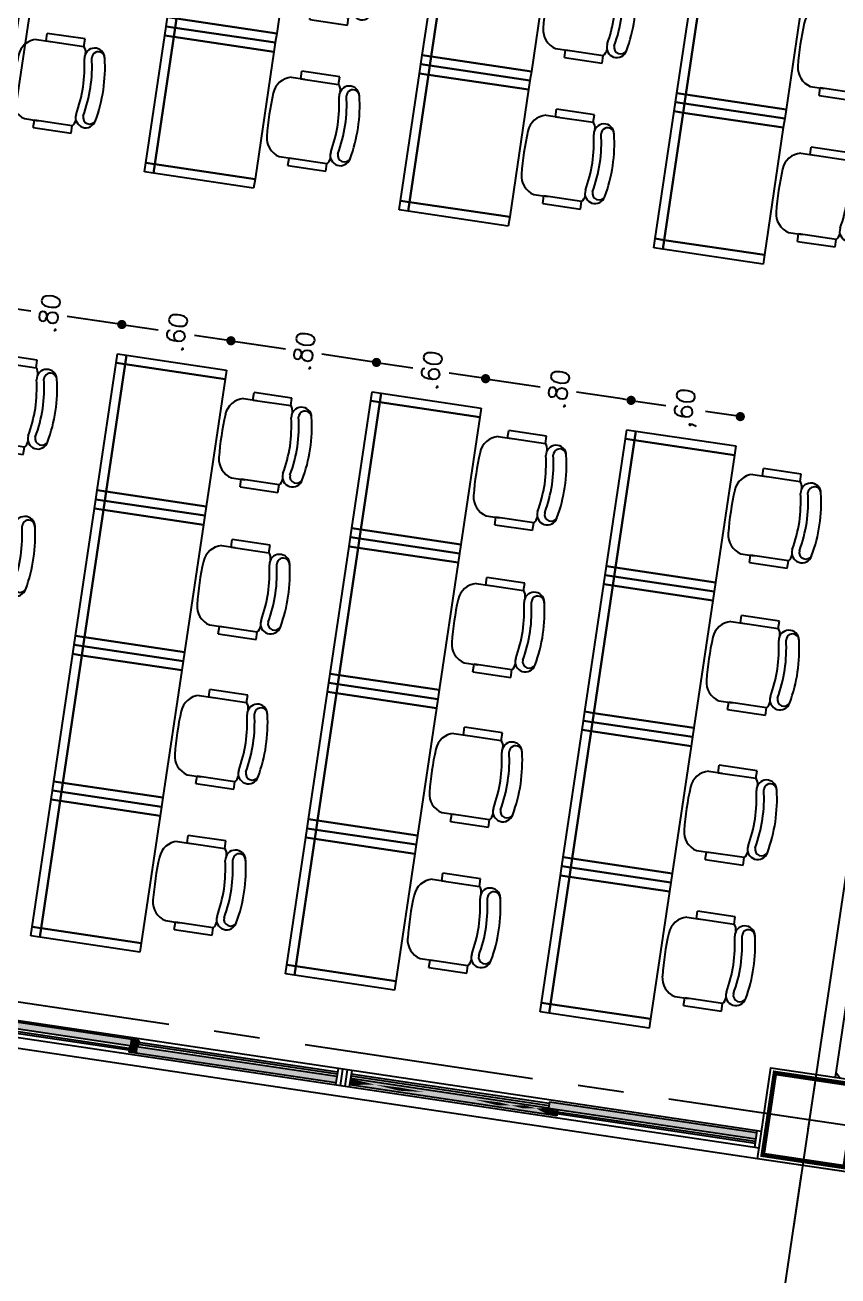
# Model space of a CAD drawing. Header units: millimetres. Extents: x 338 to 506, y 179 to 335.
# Drawn here: x 429.66 to 434.08, y 263.58 to 270.38 of the extents above; entities that cross this region are included whole.
import ezdxf

# ---------------------------------------------------------------- set-up
doc = ezdxf.new("R2010")
doc.units = ezdxf.units.MM
doc.linetypes.add('CENTER', pattern=[2, 1.25, -0.25, 0.25, -0.25])
doc.linetypes.add('DASHED2', pattern=[0.375, 0.25, -0.125])
for name, color, linetype in [('COLUMNAS', 252, 'Continuous'), ('CUBIERTA', 254, 'Continuous'), ('EJES-COLUMNAS', 3, 'CENTER'), ('EJES_DE_COLUMNA', 255, 'DASHED2'), ('MUROS', 32, 'Continuous'), ('PUPITRES', 8, 'Continuous'), ('REJAS', 151, 'Continuous'), ('VENTANAS', 144, 'Continuous')]:
    doc.layers.add(name, color=color, linetype=linetype)
doc.styles.add('NOTAS', font='simplex.shx')
doc.styles.get("Standard").update_dxf_attribs({"font": 'ARIALUNI.ttf'})
doc.dimstyles.new('ROMANS', dxfattribs={"dimtxt": 0.1, "dimasz": 0.05, "dimexe": 0.04, "dimexo": 0.5, "dimgap": 0.05, "dimtad": 1, "dimtih": 1, "dimtoh": 1, "dimdec": 4, "dimzin": 5, "dimdsep": 46, "dimtxsty": 'Standard', "dimsah": 1, "dimcen": 0.05, "dimse1": 1, "dimse2": 1, "dimclrd": 7, "dimclre": 7, "dimclrt": 7, "dimadec": 0, "dimazin": 0, "dimtfac": 1, "dimtdec": 4, "dimtix": 1, "dimtmove": 2, "dimatfit": 3, "dimfxl": 1, "dimtolj": 1, "dimarcsym": 0})

# ---------------------------------------------------------------- blocks, each defined once
blk = doc.blocks.new('*X911')
at = {"color": 0}
blk.add_line((88.0839, 64.3552), (88.0563, 64.3276), dxfattribs=at)
blk = doc.blocks.new('*U122')
at = {"layer": 'REJAS', "color": 18, "linetype": 'Continuous', "extrusion": (0, 0, -1)}
for points in [[(-2929.0102, 1946.7035), (-2928.9927, 1946.1591), (-2928.9927, 1947.2478)], [(-2929.0042, 1947.2308), (-2928.9927, 1947.2478), (-2929.012, 1947.2365)], [(-2928.9927, 1947.2478), (-2929.0102, 1947.2478), (-2929.012, 1947.2365)], [(-2929.0157, 1947.2138), (-2929.0036, 1947.1798), (-2928.9927, 1947.2478)], [(-2929.0146, 1947.1117), (-2929.0014, 1946.9756), (-2928.9927, 1947.2478)], [(-2929.0157, 1947.2138), (-2929.0042, 1947.2308), (-2929.012, 1947.2365)], [(-2929.0066, 1947.1883), (-2929.0097, 1947.1968), (-2929.0115, 1947.1855)], [(-2929.0097, 1947.1968), (-2929.0157, 1947.2138), (-2929.0211, 1947.1798)], [(-2929.0097, 1947.1968), (-2929.0154, 1947.1883), (-2929.0115, 1947.1855)], [(-2929.0102, 1946.7035), (-2929.0277, 1947.2478), (-2929.0277, 1946.1591)], [(-2929.0102, 1947.2478), (-2929.0277, 1947.2478), (-2929.012, 1947.2365)], [(-2929.0277, 1947.2478), (-2929.0217, 1947.2308), (-2929.012, 1947.2365)], [(-2929.012, 1947.2365), (-2929.0217, 1947.2308), (-2929.0157, 1947.2138)], [(-2929.0146, 1947.1117), (-2929.0277, 1947.2478), (-2929.0189, 1946.9756)], [(-2929.0157, 1947.2138), (-2929.0277, 1947.2478), (-2929.0211, 1947.1798)], [(-2929.0036, 1947.1798), (-2929.0066, 1947.1883), (-2929.0115, 1947.1855)], [(-2929.0115, 1947.1855), (-2929.0124, 1947.1798), (-2929.0036, 1947.1798)], [(-2929.0091, 1947.1458), (-2929.0036, 1947.1798), (-2929.0151, 1947.1628)], [(-2929.0124, 1947.1798), (-2929.0133, 1947.1741), (-2929.0036, 1947.1798)], [(-2929.0036, 1947.1798), (-2929.0133, 1947.1741), (-2929.0094, 1947.1713)], [(-2929.0091, 1947.1458), (-2929.0151, 1947.1628), (-2929.0179, 1947.1458)], [(-2929.0179, 1947.1458), (-2929.0146, 1947.1117), (-2929.0091, 1947.1458)], [(-2929.0133, 1947.1741), (-2929.0151, 1947.1628), (-2929.0094, 1947.1713)], [(-2929.0154, 1947.1883), (-2929.0211, 1947.1798), (-2929.0115, 1947.1855)], [(-2929.0211, 1947.1798), (-2929.0124, 1947.1798), (-2929.0115, 1947.1855)], [(-2929.0211, 1947.1798), (-2929.0133, 1947.1741), (-2929.0124, 1947.1798)], [(-2929.0181, 1947.1713), (-2929.0133, 1947.1741), (-2929.0211, 1947.1798)], [(-2929.0151, 1947.1628), (-2929.0133, 1947.1741), (-2929.0181, 1947.1713)], [(-2929.0151, 1947.1628), (-2929.0211, 1947.1798), (-2929.0179, 1947.1458)], [(-2929.0146, 1947.1117), (-2929.0168, 1947.0437), (-2929.008, 1947.0437)], [(-2929.008, 1947.0437), (-2929.0135, 1947.0097), (-2929.0014, 1946.9756)], [(-2929.0075, 1946.9927), (-2929.0093, 1946.9813), (-2929.0045, 1946.9842)], [(-2929.0105, 1947.0012), (-2929.0133, 1946.9927), (-2929.0075, 1946.9927)], [(-2929.0075, 1946.9927), (-2929.0133, 1946.9927), (-2929.0132, 1946.9842)], [(-2929.0093, 1946.9813), (-2929.0075, 1946.9927), (-2929.0132, 1946.9842)], [(-2929.008, 1947.0437), (-2929.0168, 1947.0437), (-2929.0135, 1947.0097)], [(-2929.0135, 1947.0097), (-2929.0133, 1946.9927), (-2929.0105, 1947.0012)], [(-2929.0132, 1946.9842), (-2929.0133, 1946.9927), (-2929.0189, 1946.9756)], [(-2929.0133, 1946.9927), (-2929.0135, 1947.0097), (-2929.0162, 1946.9927)], [(-2929.0189, 1946.9756), (-2929.0133, 1946.9927), (-2929.0162, 1946.9927)], [(-2929.0135, 1947.0097), (-2929.0168, 1947.0437), (-2929.0189, 1946.9756)], [(-2929.0045, 1946.9842), (-2929.0093, 1946.9813), (-2929.0014, 1946.9756)], [(-2929.0014, 1946.9756), (-2929.0093, 1946.9813), (-2929.0102, 1946.9756)], [(-2929.008, 1946.9076), (-2929.0014, 1946.9756), (-2929.0135, 1946.9416)], [(-2929.0102, 1946.9756), (-2929.0093, 1946.97), (-2929.0014, 1946.9756)], [(-2929.0014, 1946.9756), (-2929.0093, 1946.97), (-2929.0045, 1946.9671)], [(-2929.0146, 1946.8396), (-2929.0102, 1946.7035), (-2929.0014, 1946.9756)], [(-2929.0093, 1946.97), (-2929.0075, 1946.9586), (-2929.0045, 1946.9671)], [(-2929.0075, 1946.9586), (-2929.0093, 1946.97), (-2929.0132, 1946.9671)], [(-2929.0133, 1946.9586), (-2929.0075, 1946.9586), (-2929.0132, 1946.9671)], [(-2929.0075, 1946.9586), (-2929.0133, 1946.9586), (-2929.0105, 1946.9501)], [(-2929.008, 1946.9076), (-2929.0135, 1946.9416), (-2929.0168, 1946.9076)], [(-2929.0141, 1946.9785), (-2929.0093, 1946.9813), (-2929.0132, 1946.9842)], [(-2929.0141, 1946.9785), (-2929.0102, 1946.9756), (-2929.0093, 1946.9813)], [(-2929.0141, 1946.9728), (-2929.0093, 1946.97), (-2929.0102, 1946.9756)], [(-2929.0141, 1946.9728), (-2929.0132, 1946.9671), (-2929.0093, 1946.97)], [(-2929.0189, 1946.9756), (-2929.0102, 1946.9756), (-2929.0141, 1946.9785)], [(-2929.0141, 1946.9728), (-2929.0102, 1946.9756), (-2929.0189, 1946.9756)], [(-2929.0105, 1946.9501), (-2929.0133, 1946.9586), (-2929.0135, 1946.9416)], [(-2929.0141, 1946.9785), (-2929.0132, 1946.9842), (-2929.0189, 1946.9756)], [(-2929.0189, 1946.9756), (-2929.0132, 1946.9671), (-2929.0141, 1946.9728)], [(-2929.0189, 1946.9756), (-2929.0133, 1946.9586), (-2929.0132, 1946.9671)], [(-2929.0162, 1946.9586), (-2929.0133, 1946.9586), (-2929.0189, 1946.9756)], [(-2929.0135, 1946.9416), (-2929.0133, 1946.9586), (-2929.0162, 1946.9586)], [(-2929.0135, 1946.9416), (-2929.0189, 1946.9756), (-2929.0168, 1946.9076)], [(-2929.0168, 1946.9076), (-2929.0146, 1946.8396), (-2929.008, 1946.9076)], [(-2929.0146, 1946.5674), (-2929.0014, 1946.4313), (-2929.0102, 1946.7035)], [(-2929.0168, 1946.4993), (-2929.008, 1946.4993), (-2929.0146, 1946.5674)], [(-2929.0135, 1946.4653), (-2929.0014, 1946.4313), (-2929.008, 1946.4993)], [(-2929.0075, 1946.4483), (-2929.0093, 1946.4369), (-2929.0045, 1946.4398)], [(-2929.0105, 1946.4568), (-2929.0133, 1946.4483), (-2929.0075, 1946.4483)], [(-2929.0075, 1946.4483), (-2929.0133, 1946.4483), (-2929.0132, 1946.4398)], [(-2929.0093, 1946.4369), (-2929.0075, 1946.4483), (-2929.0132, 1946.4398)], [(-2929.008, 1946.4993), (-2929.0168, 1946.4993), (-2929.0135, 1946.4653)], [(-2929.0135, 1946.4653), (-2929.0133, 1946.4483), (-2929.0105, 1946.4568)], [(-2929.0132, 1946.4398), (-2929.0133, 1946.4483), (-2929.0189, 1946.4313)], [(-2929.0133, 1946.4483), (-2929.0135, 1946.4653), (-2929.0162, 1946.4483)], [(-2929.0189, 1946.4313), (-2929.0133, 1946.4483), (-2929.0162, 1946.4483)], [(-2929.0135, 1946.4653), (-2929.0168, 1946.4993), (-2929.0189, 1946.4313)], [(-2929.0058, 1946.2952), (-2928.9927, 1946.1591), (-2929.0014, 1946.4313)], [(-2929.0045, 1946.4398), (-2929.0093, 1946.4369), (-2929.0014, 1946.4313)], [(-2929.0014, 1946.4313), (-2929.0093, 1946.4369), (-2929.0102, 1946.4313)], [(-2929.0069, 1946.3972), (-2929.0014, 1946.4313), (-2929.0129, 1946.4143)], [(-2929.0102, 1946.4313), (-2929.0111, 1946.4256), (-2929.0014, 1946.4313)], [(-2929.0014, 1946.4313), (-2929.0111, 1946.4256), (-2929.0072, 1946.4228)], [(-2929.0124, 1946.3632), (-2929.0058, 1946.2952), (-2929.0014, 1946.4313)], [(-2929.0069, 1946.3972), (-2929.0129, 1946.4143), (-2929.0157, 1946.3972)], [(-2929.0157, 1946.3972), (-2929.0124, 1946.3632), (-2929.0069, 1946.3972)], [(-2929.0111, 1946.4256), (-2929.0129, 1946.4143), (-2929.0072, 1946.4228)], [(-2929.0141, 1946.4341), (-2929.0093, 1946.4369), (-2929.0132, 1946.4398)], [(-2929.0141, 1946.4341), (-2929.0102, 1946.4313), (-2929.0093, 1946.4369)], [(-2929.0189, 1946.4313), (-2929.0102, 1946.4313), (-2929.0141, 1946.4341)], [(-2929.0189, 1946.4313), (-2929.0111, 1946.4256), (-2929.0102, 1946.4313)], [(-2929.0159, 1946.4228), (-2929.0111, 1946.4256), (-2929.0189, 1946.4313)], [(-2929.0129, 1946.4143), (-2929.0111, 1946.4256), (-2929.0159, 1946.4228)], [(-2929.0189, 1946.4313), (-2929.0233, 1946.2952), (-2929.0124, 1946.3632)], [(-2929.0129, 1946.4143), (-2929.0189, 1946.4313), (-2929.0157, 1946.3972)], [(-2929.0141, 1946.4341), (-2929.0132, 1946.4398), (-2929.0189, 1946.4313)], [(-2929.0124, 1946.3632), (-2929.0179, 1946.3292), (-2929.0058, 1946.2952)], [(-2929.0137, 1946.3009), (-2929.0088, 1946.3037), (-2929.0118, 1946.3122)], [(-2929.0118, 1946.3122), (-2929.0179, 1946.3292), (-2929.0233, 1946.2952)], [(-2929.0118, 1946.3122), (-2929.0176, 1946.3037), (-2929.0137, 1946.3009)], [(-2929.0168, 1946.2271), (-2928.9927, 1946.1591), (-2929.0058, 1946.2952)], [(-2929.0058, 1946.2952), (-2929.0088, 1946.3037), (-2929.0137, 1946.3009)], [(-2929.0146, 1946.2952), (-2929.0058, 1946.2952), (-2929.0137, 1946.3009)], [(-2929.0113, 1946.2612), (-2929.0058, 1946.2952), (-2929.0173, 1946.2782)], [(-2929.0116, 1946.2867), (-2929.0058, 1946.2952), (-2929.0155, 1946.2895)], [(-2929.0058, 1946.2952), (-2929.0146, 1946.2952), (-2929.0155, 1946.2895)], [(-2929.0113, 1946.2612), (-2929.0233, 1946.2952), (-2929.0168, 1946.2271)], [(-2929.0173, 1946.2782), (-2929.0116, 1946.2867), (-2929.0155, 1946.2895)], [(-2929.0176, 1946.3037), (-2929.0233, 1946.2952), (-2929.0137, 1946.3009)], [(-2929.0233, 1946.2952), (-2929.0146, 1946.2952), (-2929.0137, 1946.3009)], [(-2929.0146, 1946.2952), (-2929.0233, 1946.2952), (-2929.0155, 1946.2895)], [(-2929.0233, 1946.2952), (-2929.0203, 1946.2867), (-2929.0155, 1946.2895)], [(-2929.0155, 1946.2895), (-2929.0203, 1946.2867), (-2929.0173, 1946.2782)], [(-2929.0168, 1946.2271), (-2929.0233, 1946.2952), (-2929.0277, 1946.1591)], [(-2928.9987, 1946.1761), (-2929.0084, 1946.1704), (-2928.9927, 1946.1591)], [(-2929.0047, 1946.1931), (-2929.0084, 1946.1704), (-2928.9987, 1946.1761)], [(-2929.0107, 1946.2101), (-2929.0164, 1946.1931), (-2929.0047, 1946.1931)], [(-2929.0047, 1946.1931), (-2929.0164, 1946.1931), (-2929.0162, 1946.1761)], [(-2929.0084, 1946.1704), (-2929.0047, 1946.1931), (-2929.0162, 1946.1761)], [(-2929.018, 1946.1648), (-2929.0084, 1946.1704), (-2929.0162, 1946.1761)], [(-2929.0168, 1946.2271), (-2929.0164, 1946.1931), (-2929.0107, 1946.2101)], [(-2929.0162, 1946.1761), (-2929.0164, 1946.1931), (-2929.0277, 1946.1591)], [(-2929.018, 1946.1648), (-2929.0162, 1946.1761), (-2929.0277, 1946.1591)], [(-2929.0164, 1946.1931), (-2929.0168, 1946.2271), (-2929.0222, 1946.1931)], [(-2929.0277, 1946.1591), (-2929.0164, 1946.1931), (-2929.0222, 1946.1931)], [(-2928.9927, 1946.1591), (-2929.0084, 1946.1704), (-2929.0102, 1946.1591)], [(-2929.0102, 1946.1341), (-2928.9927, 1946.1091), (-2928.9927, 1946.1591)], [(-2929.0014, 1946.1466), (-2928.9927, 1946.1591), (-2929.0102, 1946.1508)], [(-2928.9927, 1946.1591), (-2929.0102, 1946.1591), (-2929.0102, 1946.1508)], [(-2929.0014, 1946.1216), (-2929.0102, 1946.1174), (-2928.9927, 1946.1091)], [(-2928.9927, 1946.1091), (-2929.0102, 1946.1174), (-2929.0102, 1946.1091)], [(-2929.0102, 1946.1341), (-2929.0014, 1946.1466), (-2929.0102, 1946.1508)], [(-2929.0102, 1946.1341), (-2929.0102, 1946.1174), (-2929.0014, 1946.1216)], [(-2929.018, 1946.1648), (-2929.0102, 1946.1591), (-2929.0084, 1946.1704)], [(-2929.0277, 1946.1591), (-2929.0102, 1946.1591), (-2929.018, 1946.1648)], [(-2929.0102, 1946.1341), (-2929.0277, 1946.1591), (-2929.0277, 1946.1091)], [(-2929.0277, 1946.1591), (-2929.0189, 1946.1549), (-2929.0102, 1946.1591)], [(-2929.0189, 1946.1549), (-2929.0102, 1946.1508), (-2929.0102, 1946.1591)], [(-2929.0277, 1946.1591), (-2929.0189, 1946.1466), (-2929.0102, 1946.1508)], [(-2929.0102, 1946.1508), (-2929.0189, 1946.1466), (-2929.0102, 1946.1341)], [(-2929.0102, 1946.1174), (-2929.0102, 1946.1341), (-2929.0189, 1946.1216)], [(-2929.0277, 1946.1091), (-2929.0102, 1946.1174), (-2929.0189, 1946.1216)], [(-2929.0189, 1946.1133), (-2929.0102, 1946.1091), (-2929.0102, 1946.1174)], [(-2929.0277, 1946.1091), (-2929.0102, 1946.1091), (-2929.0189, 1946.1133)], [(-2929.0277, 1946.1591), (-2929.0627, 1945.0203), (-2929.0277, 1945.0203)], [(-2929.0277, 1946.1591), (-2929.0627, 1946.1591), (-2929.0627, 1945.0203)]]:
    blk.add_solid(points, dxfattribs=at)
blk = doc.blocks.new('*U123')
at = {"layer": 'REJAS', "color": 18, "linetype": 'Continuous', "extrusion": (0, 0, -1)}
for points in [[(-2929.0277, 1949.5503), (-2929.0627, 1948.4616), (-2929.0277, 1948.4616)], [(-2929.0277, 1949.5503), (-2929.0627, 1949.5503), (-2929.0627, 1948.4616)], [(-2928.9927, 1948.4616), (-2929.0277, 1948.4161), (-2928.9927, 1948.4161)], [(-2928.9927, 1948.4616), (-2929.0277, 1948.4616), (-2929.0277, 1948.4161)], [(-2929.0277, 1948.4616), (-2929.0627, 1948.4161), (-2929.0277, 1948.4161)], [(-2929.0277, 1948.4616), (-2929.0627, 1948.4616), (-2929.0627, 1948.4161)], [(-2928.9927, 1948.4161), (-2929.0277, 1947.3228), (-2928.9927, 1947.3228)], [(-2928.9927, 1948.4161), (-2929.0277, 1948.4161), (-2929.0277, 1947.3228)]]:
    blk.add_solid(points, dxfattribs=at)
blk = doc.blocks.new('LATERAL_IZQUIERDA')
at = {"layer": 'REJAS', "color": 30}
blk.add_line((2928.9227, 1944.9953), (2928.9227, 1949.5753), dxfattribs=at)
at = {"layer": 'REJAS', "color": 18}
for p, q in [((2928.9827, 1949.5753), (2928.9827, 1944.9953)), ((2929.0027, 1948.4616), (2929.0027, 1949.5503)), ((2929.0127, 1948.4616), (2929.0127, 1949.5503)), ((2929.0277, 1948.4616), (2929.0277, 1949.5503)), ((2929.0627, 1948.4161), (2929.0627, 1949.5503)), ((2929.0727, 1944.9953), (2929.0727, 1949.5753)), ((2929.0277, 1948.4616), (2928.9927, 1948.4616)), ((2928.9927, 1947.3228), (2928.9927, 1948.4616)), ((2929.0277, 1947.3228), (2929.0277, 1948.4616)), ((2929.0627, 1948.4161), (2929.0277, 1948.4161)), ((2929.0427, 1948.4161), (2929.0427, 1947.3228)), ((2929.0527, 1947.3228), (2929.0527, 1948.4161)), ((2929.0727, 1947.3228), (2928.9827, 1947.3228)), ((2929.0727, 1947.2978), (2928.9827, 1947.2978)), ((2929.0727, 1947.2728), (2928.9827, 1947.2728)), ((2929.0727, 1947.2478), (2928.9827, 1947.2478)), ((2928.9927, 1946.1091), (2928.9927, 1947.2478)), ((2929.0277, 1946.1591), (2929.0277, 1947.2478)), ((2929.0427, 1947.2478), (2929.0427, 1946.1591)), ((2929.0527, 1946.1591), (2929.0527, 1947.2478)), ((2929.0277, 1946.1091), (2928.9927, 1946.1091)), ((2929.0027, 1945.0203), (2929.0027, 1946.1091)), ((2929.0127, 1945.0203), (2929.0127, 1946.1091)), ((2929.0627, 1946.1591), (2929.0277, 1946.1591)), ((2929.0277, 1946.1591), (2929.0277, 1945.0203)), ((2929.0627, 1946.1591), (2929.0627, 1945.0203)), ((2929.0727, 1945.0203), (2928.9827, 1945.0203)), ((2928.9827, 1944.9953), (2929.0727, 1944.9953))]:
    blk.add_line(p, q, dxfattribs=at)
at = {"layer": 'REJAS', "color": 18, "linetype": 'Continuous'}
for name in ['*U123', '*U122']:
    blk.add_blockref(name, (0, 0), dxfattribs=at)
blk = doc.blocks.new('_DOT')
at = {"color": 0, "linetype": 'ByBlock'}
blk.add_line((-0.5, 0), (-1, 0), dxfattribs=at)
at = {"color": 0, "linetype": 'ByBlock', "const_width": 0.5}
blk.add_lwpolyline([(-0.25, 0, 1), (0.25, 0, 1)], format="xyb", close=True, dxfattribs=at)
blk = doc.blocks.new('*U149')
at = {"color": 7, "style": 'NOTAS'}
blk.add_text('.60', height=0.1, dxfattribs=at).set_placement((2880.9612, 1963.0566))
blk = doc.blocks.new('*D148')
at = {"color": 7, "transparency": 16777216}
for p, q in [((2881.066, 1963.3566), (2881.066, 1963.2066)), ((2881.066, 1962.8566), (2881.066, 1963.0066))]:
    blk.add_line(p, q, dxfattribs=at)
at = {"layer": 'DEFPOINTS', "color": 0, "transparency": 16777216}
for p in [(2880.9048, 1963.4066), (2881.066, 1963.4066), (2880.9048, 1962.8066)]:
    blk.add_point(p, dxfattribs=at)
at = {"color": 7, "transparency": 16777216, "xscale": 0.05, "yscale": 0.05, "zscale": 0.05}
for p, rotation in [((2881.066, 1963.4066), 90), ((2881.066, 1962.8066), 270)]:
    blk.add_blockref('_DOT', p, dxfattribs=dict(at, rotation=rotation))
at = {"transparency": 16777216}
blk.add_blockref('*U149', (0, 0), dxfattribs=at)
blk = doc.blocks.new('*U151')
at = {"color": 7, "style": 'NOTAS'}
blk.add_text('.80', height=0.1, dxfattribs=at).set_placement((2880.9612, 1962.3566))
blk = doc.blocks.new('*D150')
at = {"color": 7, "transparency": 16777216}
for p, q in [((2881.066, 1962.7566), (2881.066, 1962.5066)), ((2881.066, 1962.0566), (2881.066, 1962.3066))]:
    blk.add_line(p, q, dxfattribs=at)
at = {"layer": 'DEFPOINTS', "color": 0, "transparency": 16777216}
for p in [(2880.9048, 1962.8066), (2880.9048, 1962.0066), (2881.066, 1962.0066)]:
    blk.add_point(p, dxfattribs=at)
at = {"color": 7, "transparency": 16777216, "xscale": 0.05, "yscale": 0.05, "zscale": 0.05}
for p, rotation in [((2881.066, 1962.8066), 90), ((2881.066, 1962.0066), 270)]:
    blk.add_blockref('_DOT', p, dxfattribs=dict(at, rotation=rotation))
at = {"transparency": 16777216}
blk.add_blockref('*U151', (0, 0), dxfattribs=at)
blk = doc.blocks.new('SILLA-AULA')
at = {"layer": 'PUPITRES'}
for p, q in [((-0.3089, 0.1635), (-0.3089, 0.0888)), ((0.1271, 0.1618), (0.1271, 0.0881)), ((-0.3498, 0.1091), (-0.3498, -0.0987)), ((-0.3498, 0.1091), (-0.3089, 0.1091)), ((-0.3089, -0.0987), (-0.3089, 0.1091)), ((0.1269, 0.1096), (0.168, 0.1096)), ((0.1271, 0.1088), (0.1271, -0.0982)), ((0.168, -0.0982), (0.168, 0.1096)), ((-0.3498, -0.0987), (-0.3089, -0.0987)), ((0.1271, -0.0982), (0.168, -0.0982))]:
    blk.add_line(p, q, dxfattribs=at)
for centre, radius, start, end in [((-0.2016, 0.1365), 0.1106, 94.0766, 165.83344), ((-0.0911, -1.4149), 1.6658, 85.9234, 94.0766), ((0.0195, 0.1365), 0.1106, 13.25658, 85.9234), ((-0.2542, -0.1649), 0.0553, 80.24779, 260.10116), ((-0.2715, -0.0584), 0.0549, 227.1618, 267.57171), ((-0.0727, 0.7859), 0.9127, 259.12864, 268.84333), ((-0.1095, 0.7859), 0.9127, 271.15667, 280.87136), ((0.072, -0.1649), 0.0553, 279.89884, 99.75221), ((0.0898, -0.0579), 0.0549, 270.72261, 312.8382), ((-0.2498, -0.1856), 0.0362, 85.08724, 250.32125), ((-0.0876, 0.6001), 0.7663, 258.01124, 281.98876), ((0.0746, -0.1846), 0.0352, 274.91276, 94.91276), ((-0.0911, 0.5988), 0.8362, 258.08993, 281.91007)]:
    blk.add_arc(centre, radius, start, end, dxfattribs=at)
blk = doc.blocks.new('*U341')
at = {"layer": 'MUROS', "color": 7, "style": 'NOTAS'}
blk.add_text(',60', height=0.1, dxfattribs=at).set_placement((3.2717, 0.9483))
blk = doc.blocks.new('*D163')
at = {"layer": 'DEFPOINTS', "color": 0, "transparency": 16777216}
for p in [(3.2153, 1.2887), (3.3765, 1.2887), (3.2153, 0.6887)]:
    blk.add_point(p, dxfattribs=at)
at = {"layer": 'MUROS', "color": 7, "transparency": 16777216}
for p, q in [((3.3765, 1.2387), (3.3765, 1.0983)), ((3.3765, 0.7387), (3.3765, 0.8792))]:
    blk.add_line(p, q, dxfattribs=at)
at = {"transparency": 16777216}
blk.add_blockref('*U341', (0, 0), dxfattribs=at)
at = {"layer": 'MUROS', "color": 7, "transparency": 16777216, "xscale": 0.05, "yscale": 0.05, "zscale": 0.05}
for p, rotation in [((3.3765, 1.2887), 90), ((3.3765, 0.6887), 270)]:
    blk.add_blockref('_DOT', p, dxfattribs=dict(at, rotation=rotation))
blk = doc.blocks.new('COLUMNAS_V3_B9')
at = {"layer": 'COLUMNAS', "color": 6}
blk.add_lwpolyline([(3057.1861, 1934.4115), (3057.6861, 1934.4115), (3057.6861, 1933.9115), (3057.1861, 1933.9115), (3057.1861, 1934.4115)], dxfattribs=at)
at = {"layer": 'COLUMNAS', "color": 6, "const_width": 0.025}
blk.add_lwpolyline([(3057.6611, 1933.9356), (3057.2111, 1933.9356), (3057.2111, 1934.3857), (3057.6611, 1934.3857)], close=True, dxfattribs=at)
blk = doc.blocks.new('EJES_ESTRUCTURALES')
at = {"layer": 'EJES_DE_COLUMNA', "color": 9, "linetype": 'CENTER'}
for p, q in [((719.02721, 131.2663), (719.02721, 199.7363)), ((661.47768, 164.82297), (759.37077, 164.82297)), ((661.47768, 159.74297), (759.37077, 159.74297))]:
    blk.add_line(p, q, dxfattribs=at)
blk = doc.blocks.new('COLUMNAS')
at = {"layer": 'COLUMNAS', "color": 6}
blk.add_lwpolyline([(-576.9526, 183.826), (-577.4526, 183.826), (-577.4526, 183.326), (-576.9526, 183.326), (-576.9526, 183.826)], dxfattribs=at)
at = {"layer": 'COLUMNAS', "color": 6, "const_width": 0.025}
blk.add_lwpolyline([(-577.4276, 183.3501), (-576.9776, 183.3501), (-576.9776, 183.8001), (-577.4276, 183.8001)], close=True, dxfattribs=at)
at = {"layer": 'EJES-COLUMNAS'}
for p, q in [((-577.2026, 182.9638), (-577.2026, 184.1638)), ((-577.2026, 182.9638), (-577.2026, 184.1638)), ((-576.6026, 183.576), (-577.8026, 183.576))]:
    blk.add_line(p, q, dxfattribs=at)
blk = doc.blocks.new('*U152')
at = {"layer": 'PUPITRES'}
for p, q in [((-3.3, -0.19972), (-3.3, -0.14972)), ((-3.3, -0.14972), (-3.25, -0.14972)), ((-3.3, -0.74972), (-3.3, -0.19972)), ((-3.3, -0.19972), (-3.25, -0.19972)), ((-3.25, -0.19972), (-3.3, -0.19972)), ((-3.25, -0.14972), (-3.25, -0.19972)), ((-3.25, -0.19972), (-3.25, -0.14972)), ((-3.25, -0.14972), (-2.55, -0.14972)), ((-3.25, -0.19972), (-3.25, -0.74972)), ((-2.55, -0.19972), (-3.25, -0.19972)), ((-3.25, -0.74972), (-3.25, -0.19972)), ((-3.25, -0.19972), (-2.55, -0.19972)), ((-2.55, -0.14972), (-2.55, -0.19972)), ((-2.55, -0.19972), (-2.55, -0.14972)), ((-2.55, -0.14972), (-2.5, -0.14972)), ((-2.55, -0.74972), (-2.55, -0.19972)), ((-2.55, -0.19972), (-2.5, -0.19972)), ((-2.5, -0.19972), (-2.55, -0.19972)), ((-2.55, -0.19972), (-2.55, -0.74972)), ((-2.5, -0.19972), (-2.5, -0.14972)), ((-2.5, -0.14972), (-2.45, -0.14972)), ((-2.5, -0.19972), (-2.5, -0.14972)), ((-2.5, -0.19972), (-2.5, -0.14972)), ((-2.5, -0.14972), (-2.5, -0.19972)), ((-2.5, -0.74972), (-2.5, -0.19972)), ((-2.5, -0.19972), (-2.45, -0.19972)), ((-2.45, -0.19972), (-2.5, -0.19972)), ((-2.5, -0.74972), (-2.5, -0.19972)), ((-2.5, -0.74972), (-2.5, -0.19972)), ((-2.5, -0.19972), (-2.5, -0.74972)), ((-2.45, -0.14972), (-2.45, -0.19972)), ((-2.45, -0.19972), (-2.45, -0.14972)), ((-2.45, -0.14972), (-1.75, -0.14972)), ((-2.45, -0.19972), (-2.45, -0.74972)), ((-1.75, -0.19972), (-2.45, -0.19972)), ((-2.45, -0.74972), (-2.45, -0.19972)), ((-2.45, -0.19972), (-1.75, -0.19972)), ((-1.75, -0.14972), (-1.75, -0.19972)), ((-1.75, -0.19972), (-1.75, -0.14972)), ((-1.75, -0.14972), (-1.7, -0.14972)), ((-1.75, -0.74972), (-1.75, -0.19972)), ((-1.75, -0.19972), (-1.7, -0.19972)), ((-1.7, -0.19972), (-1.75, -0.19972)), ((-1.75, -0.19972), (-1.75, -0.74972)), ((-1.7, -0.19972), (-1.7, -0.14972)), ((-1.7, -0.14972), (-1.65, -0.14972)), ((-1.7, -0.19972), (-1.7, -0.14972)), ((-1.7, -0.14972), (-1.7, -0.19972)), ((-1.7, -0.74972), (-1.7, -0.19972)), ((-1.7, -0.19972), (-1.65, -0.19972)), ((-1.65, -0.19972), (-1.7, -0.19972)), ((-1.7, -0.74972), (-1.7, -0.19972)), ((-1.7, -0.19972), (-1.7, -0.74972)), ((-1.65, -0.14972), (-1.65, -0.19972)), ((-1.65, -0.19972), (-1.65, -0.14972)), ((-1.65, -0.14972), (-0.95, -0.14972)), ((-1.65, -0.19972), (-1.65, -0.74972)), ((-0.95, -0.19972), (-1.65, -0.19972)), ((-1.65, -0.74972), (-1.65, -0.19972)), ((-1.65, -0.19972), (-0.95, -0.19972)), ((-0.95, -0.14972), (-0.95, -0.19972)), ((-0.95, -0.19972), (-0.95, -0.14972)), ((-0.95, -0.14972), (-0.9, -0.14972)), ((-0.95, -0.74972), (-0.95, -0.19972)), ((-0.95, -0.19972), (-0.9, -0.19972)), ((-0.9, -0.19972), (-0.95, -0.19972)), ((-0.95, -0.19972), (-0.95, -0.74972)), ((-0.9, -0.19972), (-0.9, -0.14972)), ((-0.9, -0.14972), (-0.85, -0.14972)), ((-0.9, -0.14972), (-0.9, -0.19972)), ((-0.9, -0.74972), (-0.9, -0.19972)), ((-0.9, -0.19972), (-0.85, -0.19972)), ((-0.85, -0.19972), (-0.9, -0.19972)), ((-0.9, -0.19972), (-0.9, -0.74972)), ((-0.85, -0.14972), (-0.85, -0.19972)), ((-0.85, -0.19972), (-0.85, -0.14972)), ((-0.85, -0.14972), (-0.15, -0.14972)), ((-0.85, -0.19972), (-0.85, -0.74972)), ((-0.15, -0.19972), (-0.85, -0.19972)), ((-0.85, -0.74972), (-0.85, -0.19972)), ((-0.85, -0.19972), (-0.15, -0.19972)), ((-0.15, -0.14972), (-0.1, -0.14972)), ((-0.15, -0.14972), (-0.15, -0.19972)), ((-0.15, -0.19972), (-0.15, -0.14972)), ((-0.15, -0.14972), (-0.1, -0.14972)), ((-0.15, -0.74972), (-0.15, -0.19972)), ((-0.15, -0.19972), (-0.1, -0.19972)), ((-0.1, -0.19972), (-0.15, -0.19972)), ((-0.15, -0.19972), (-0.15, -0.74972)), ((-0.1, -0.14972), (-0.1, -0.19972)), ((-0.1, -0.19972), (-0.1, -0.74972)), ((0.9, -0.19972), (0.9, -0.14972)), ((0.9, -0.14972), (0.95, -0.14972)), ((0.9, -0.74972), (0.9, -0.19972)), ((0.9, -0.19972), (0.95, -0.19972)), ((0.95, -0.19972), (0.9, -0.19972)), ((0.95, -0.14972), (0.95, -0.19972)), ((0.95, -0.19972), (0.95, -0.14972)), ((0.95, -0.14972), (1.65, -0.14972)), ((0.95, -0.19972), (0.95, -0.74972)), ((1.65, -0.19972), (0.95, -0.19972)), ((0.95, -0.74972), (0.95, -0.19972)), ((0.95, -0.19972), (1.65, -0.19972)), ((1.65, -0.14972), (1.65, -0.19972)), ((1.65, -0.19972), (1.65, -0.14972)), ((1.65, -0.14972), (1.7, -0.14972)), ((1.65, -0.74972), (1.65, -0.19972)), ((1.65, -0.19972), (1.7, -0.19972)), ((1.7, -0.19972), (1.65, -0.19972)), ((1.65, -0.19972), (1.65, -0.74972)), ((1.7, -0.19972), (1.7, -0.14972)), ((1.7, -0.14972), (1.75, -0.14972)), ((1.7, -0.19972), (1.7, -0.14972)), ((1.7, -0.19972), (1.7, -0.14972)), ((1.7, -0.14972), (1.7, -0.19972)), ((1.7, -0.74972), (1.7, -0.19972)), ((1.7, -0.19972), (1.75, -0.19972)), ((1.75, -0.19972), (1.7, -0.19972)), ((1.7, -0.74972), (1.7, -0.19972)), ((1.7, -0.74972), (1.7, -0.19972)), ((1.7, -0.19972), (1.7, -0.74972)), ((1.75, -0.14972), (1.75, -0.19972)), ((1.75, -0.19972), (1.75, -0.14972)), ((1.75, -0.14972), (2.45, -0.14972)), ((1.75, -0.19972), (1.75, -0.74972)), ((2.45, -0.19972), (1.75, -0.19972)), ((1.75, -0.74972), (1.75, -0.19972)), ((1.75, -0.19972), (2.45, -0.19972)), ((-3.25, -0.74972), (-3.3, -0.74972)), ((-2.55, -0.74972), (-3.25, -0.74972)), ((-2.5, -0.74972), (-2.55, -0.74972)), ((-2.45, -0.74972), (-2.5, -0.74972)), ((-1.75, -0.74972), (-2.45, -0.74972)), ((-1.7, -0.74972), (-1.75, -0.74972)), ((-1.65, -0.74972), (-1.7, -0.74972)), ((-0.95, -0.74972), (-1.65, -0.74972)), ((-0.9, -0.74972), (-0.95, -0.74972)), ((-0.85, -0.74972), (-0.9, -0.74972)), ((-0.15, -0.74972), (-0.85, -0.74972)), ((-0.1, -0.74972), (-0.15, -0.74972)), ((0.95, -0.74972), (0.9, -0.74972)), ((1.65, -0.74972), (0.95, -0.74972)), ((1.7, -0.74972), (1.65, -0.74972)), ((1.75, -0.74972), (1.7, -0.74972)), ((2.45, -0.74972), (1.75, -0.74972))]:
    blk.add_line(p, q, dxfattribs=at)
at = {"layer": 'MUROS'}
for p in [(-2.80086, -1.02539), (-1.99861, -1.02539), (-1.17515, -1.02539), (-0.36679, -1.02539), (1.39914, -1.02539), (2.20139, -1.02539)]:
    blk.add_blockref('SILLA-AULA', p, dxfattribs=at)
for base, p2, picture, middle in [((0.06121, 1.25028), (-0.1, 1.25028), '*D148', (0.06121, 0.95028)), ((0.06121, -0.14972), (-0.1, -0.14972), '*D150', (0.06121, 0.25028))]:
    dim = blk.add_linear_dim(base=base, p1=(-0.1, 0.65028), p2=p2, angle=90, dimstyle='ROMANS')
    dim.commit()
    dim.dimension.update_dxf_attribs({"geometry": picture, "text_midpoint": middle, "insert": (-2881.00479, -1962.15633)})
blk = doc.blocks.new('*U153')
at = {"layer": 'MUROS', "color": 0, "linetype": 'ByBlock'}
for p in [(0, 0), (0, -1.4), (0, -2.8), (0, -4.2)]:
    blk.add_blockref('*U152', p, dxfattribs=at)
blk = doc.blocks.new('*U154')
at = {"layer": 'MUROS'}
blk.add_blockref('*U153', (3.31529, 5.63845), dxfattribs=at)
dim = blk.add_linear_dim(base=(3.37651, 1.28873), p1=(3.21529, 0.68873), p2=(3.21529, 1.28873), angle=90, dimstyle='ROMANS', dxfattribs=at)
dim.commit()
dim.dimension.update_dxf_attribs({"geometry": '*D163', "text_midpoint": (3.37651, 0.98873)})
blk = doc.blocks.new('A$C7152A42C')
at = {"layer": 'MUROS'}
blk.add_lwpolyline([(95.06987, 64.20522), (95.06986, 64.35522), (88.05626, 64.35522), (88.05626, 64.20522), (95.06986, 64.20522)], dxfattribs=at)
at = {"color": 18}
blk.add_blockref('COLUMNAS_V3_B9', (-2969.6298, -1869.70381), dxfattribs=at)
at = {"layer": 'CUBIERTA', "xscale": -1}
blk.add_blockref('COLUMNAS', (-489.39632, -119.11823), dxfattribs=at)
at = {"layer": 'EJES_DE_COLUMNA'}
blk.add_blockref('EJES_ESTRUCTURALES', (-631.22088, -95.28525), dxfattribs=at)
at = {"layer": 'MUROS'}
blk.add_blockref('*U154', (88.15691, 64.70522), dxfattribs=at)
at = {"layer": 'MUROS', "linetype": 'Continuous'}
blk.add_blockref('*X911', (0, 0), dxfattribs=at)
at = {"layer": 'VENTANAS', "color": 4}
blk.add_blockref('LATERAL_IZQUIERDA', (-2841.36643, -1880.28762), dxfattribs=at)

msp = doc.modelspace()

# ---------------------------------------------------------------- block references
at = {"layer": 'MUROS', "color": 32, "rotation": 81.53046525965426}
msp.add_blockref('A$C7152A42C', (484.7482, 168.0844), dxfattribs=at)

doc.saveas('drawing.dxf')
